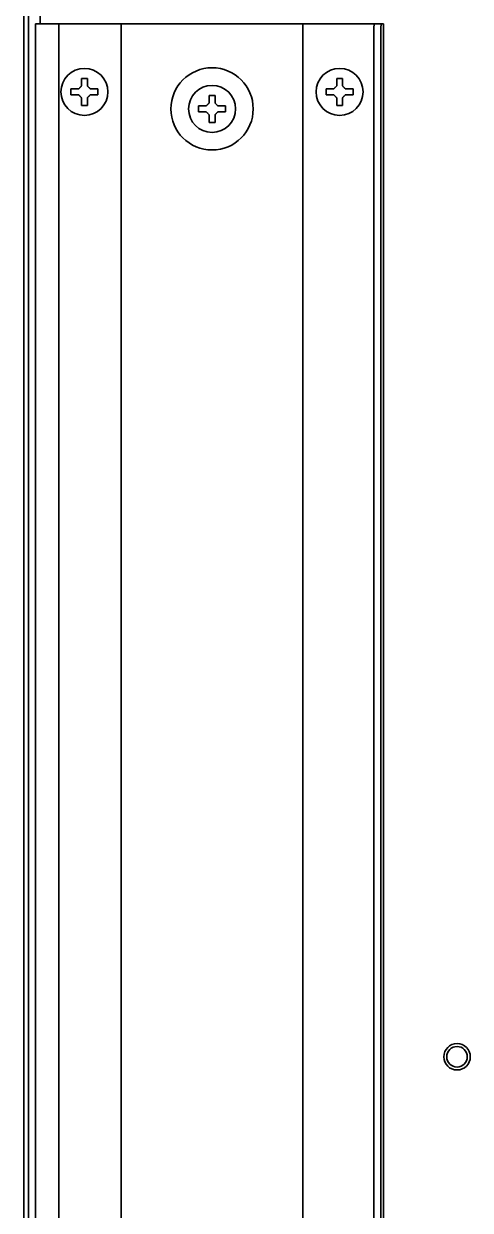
# Model space of a CAD drawing. Extents: x 53 to 4124, y 6244 to 10190.
# Drawn here: x 2213.5 to 2289.5, y 9725 to 9927.1 of the extents above; entities that cross this region are included whole.
import ezdxf

# ---------------------------------------------------------------- set-up
doc = ezdxf.new("R2010")
doc.units = 0
doc.header["$LTSCALE"] = 5
doc.layers.add('1', color=7, linetype='CONTINUOUS', true_color=0xffffff)

msp = doc.modelspace()

# ---------------------------------------------------------------- linework, layer by layer
at = {"layer": '1', "color": 7, "linetype": 'Continuous', "lineweight": 35}
for p, q in [((2213.48, 10018.29), (2213.48, 9677.39)), ((2214.28, 9378.49), (2214.28, 10018.34)), ((2216.28, 10014.59), (2216.28, 9927.09)), ((2215.5, 9927.09), (2215.72, 9927.09)), ((2215.5, 9927.09), (2215.5, 9469.89)), ((2215.72, 9927.09), (2219.26, 9927.09)), ((2219.26, 9927.09), (2219.44, 9927.09)), ((2219.44, 9927.09), (2229.08, 9927.09)), ((2219.44, 9469.89), (2219.44, 9927.09)), ((2229.08, 9927.09), (2230.08, 9927.09)), ((2230.08, 9927.09), (2232.28, 9927.09)), ((2230.08, 9927.09), (2230.08, 9469.89)), ((2232.28, 9927.09), (2258.78, 9927.09)), ((2258.78, 9927.09), (2260.98, 9927.09)), ((2260.98, 9927.09), (2261.98, 9927.09)), ((2260.98, 9927.09), (2260.98, 9469.89)), ((2261.98, 9927.09), (2272.5, 9927.09)), ((2272.5, 9927.09), (2273.19, 9927.09)), ((2273.19, 9927.09), (2274.38, 9927.09)), ((2274.69, 9927.09), (2274.38, 9927.09)), ((2274.69, 9927.09), (2274.7, 9927.09)), ((2274.7, 9469.89), (2274.7, 9927.09)), ((2273.05, 9471.89), (2273.05, 9925.09)), ((2274.25, 9471.89), (2274.25, 9925.09)), ((2221.51, 9915.49), (2221.51, 9915.99)), ((2226.11, 9915.99), (2226.11, 9915.49)), ((2264.94, 9915.49), (2264.94, 9915.99)), ((2269.54, 9915.99), (2269.54, 9915.49)), ((2221.51, 9914.99), (2221.51, 9915.49)), ((2226.11, 9915.49), (2226.11, 9914.99)), ((2264.94, 9914.99), (2264.94, 9915.49)), ((2269.54, 9915.49), (2269.54, 9914.99)), ((2243.23, 9912.59), (2243.23, 9913.09)), ((2243.23, 9912.09), (2243.23, 9912.59)), ((2247.83, 9913.09), (2247.83, 9912.59)), ((2247.83, 9912.59), (2247.83, 9912.09))]:
    msp.add_line(p, q, dxfattribs=at)
for centre, radius in [((2223.81, 9915.49), 4), ((2245.53, 9912.59), 7), ((2267.24, 9915.49), 4), ((2245.53, 9912.59), 4), ((2287.23, 9751.16), 2.25), ((2287.23, 9751.16), 1.75)]:
    msp.add_circle(centre, radius, dxfattribs=at)
for centre, major_axis, start_param, end_param in [((2273.19, 9925.09), (0, -2), 3.141593, 4.712389), ((2274.38, 9925.09), (0, 2), 0, 1.570796)]:
    msp.add_ellipse(centre, major_axis=major_axis, ratio=0.069756, start_param=start_param, end_param=end_param, dxfattribs=at)
for points in [[(2221.51, 9915.99), (2221.72, 9915.99), (2221.93, 9915.99), (2222.25, 9915.99), (2222.36, 9915.99), (2222.58, 9915.99), (2222.7, 9915.99), (2222.81, 9915.99)], [(2224.31, 9917.79), (2224.31, 9917.59), (2224.31, 9917.38), (2224.31, 9917.06), (2224.31, 9916.95), (2224.31, 9916.72), (2224.31, 9916.61), (2224.31, 9916.49)], [(2264.94, 9915.99), (2265.14, 9915.99), (2265.35, 9915.99), (2265.68, 9915.99), (2265.79, 9915.99), (2266.01, 9915.99), (2266.12, 9915.99), (2266.24, 9915.99)], [(2267.74, 9917.79), (2267.74, 9917.59), (2267.74, 9917.38), (2267.74, 9917.06), (2267.74, 9916.95), (2267.74, 9916.72), (2267.74, 9916.61), (2267.74, 9916.49)], [(2223.31, 9913.19), (2223.31, 9913.4), (2223.31, 9913.61), (2223.31, 9913.93), (2223.31, 9914.04), (2223.31, 9914.26), (2223.31, 9914.38), (2223.31, 9914.49)], [(2226.11, 9914.99), (2225.91, 9914.99), (2225.7, 9914.99), (2225.38, 9914.99), (2225.27, 9914.99), (2225.04, 9914.99), (2224.93, 9914.99), (2224.81, 9914.99)], [(2246.03, 9914.89), (2246.03, 9914.69), (2246.03, 9914.48), (2246.03, 9914.16), (2246.03, 9914.05), (2246.03, 9913.82), (2246.03, 9913.71), (2246.03, 9913.59)], [(2266.74, 9913.19), (2266.74, 9913.4), (2266.74, 9913.61), (2266.74, 9913.93), (2266.74, 9914.04), (2266.74, 9914.26), (2266.74, 9914.38), (2266.74, 9914.49)], [(2269.54, 9914.99), (2269.33, 9914.99), (2269.12, 9914.99), (2268.8, 9914.99), (2268.69, 9914.99), (2268.47, 9914.99), (2268.35, 9914.99), (2268.24, 9914.99)], [(2243.23, 9913.09), (2243.43, 9913.09), (2243.64, 9913.09), (2243.96, 9913.09), (2244.07, 9913.09), (2244.3, 9913.09), (2244.41, 9913.09), (2244.53, 9913.09)], [(2247.83, 9912.09), (2247.62, 9912.09), (2247.41, 9912.09), (2247.09, 9912.09), (2246.98, 9912.09), (2246.75, 9912.09), (2246.64, 9912.09), (2246.53, 9912.09)], [(2245.03, 9910.29), (2245.03, 9910.5), (2245.03, 9910.71), (2245.03, 9911.03), (2245.03, 9911.14), (2245.03, 9911.36), (2245.03, 9911.48), (2245.03, 9911.59)]]:
    msp.add_open_spline(points, degree=3, knots=[0, 0, 0, 0, 0.5, 0.5, 0.75, 0.75, 1, 1, 1, 1], dxfattribs=at)
for points in [[(2222.81, 9915.99), (2222.84, 9916.02), (2222.88, 9916.06), (2222.96, 9916.14), (2223.03, 9916.21), (2223.1, 9916.28), (2223.17, 9916.35), (2223.24, 9916.42), (2223.29, 9916.47), (2223.31, 9916.49)], [(2223.31, 9916.49), (2223.31, 9916.55), (2223.31, 9916.66), (2223.31, 9916.82), (2223.31, 9916.98), (2223.31, 9917.13), (2223.31, 9917.28), (2223.31, 9917.44), (2223.31, 9917.61), (2223.31, 9917.73), (2223.31, 9917.79)], [(2223.31, 9917.79), (2223.48, 9917.79), (2223.81, 9917.79), (2224.15, 9917.79), (2224.31, 9917.79)], [(2224.31, 9916.49), (2224.34, 9916.47), (2224.39, 9916.42), (2224.46, 9916.34), (2224.54, 9916.27), (2224.61, 9916.2), (2224.68, 9916.13), (2224.74, 9916.06), (2224.79, 9916.02), (2224.81, 9915.99)], [(2224.81, 9915.99), (2224.87, 9915.99), (2224.98, 9915.99), (2225.14, 9915.99), (2225.3, 9915.99), (2225.45, 9915.99), (2225.6, 9915.99), (2225.76, 9915.99), (2225.93, 9915.99), (2226.05, 9915.99), (2226.11, 9915.99)], [(2266.24, 9915.99), (2266.26, 9916.02), (2266.31, 9916.06), (2266.38, 9916.14), (2266.45, 9916.21), (2266.52, 9916.28), (2266.59, 9916.35), (2266.67, 9916.42), (2266.71, 9916.47), (2266.74, 9916.49)], [(2266.74, 9916.49), (2266.74, 9916.55), (2266.74, 9916.66), (2266.74, 9916.82), (2266.74, 9916.98), (2266.74, 9917.13), (2266.74, 9917.28), (2266.74, 9917.44), (2266.74, 9917.61), (2266.74, 9917.73), (2266.74, 9917.79)], [(2266.74, 9917.79), (2266.9, 9917.79), (2267.24, 9917.79), (2267.57, 9917.79), (2267.74, 9917.79)], [(2267.74, 9916.49), (2267.76, 9916.47), (2267.81, 9916.42), (2267.89, 9916.34), (2267.96, 9916.27), (2268.03, 9916.2), (2268.1, 9916.13), (2268.17, 9916.06), (2268.21, 9916.02), (2268.24, 9915.99)], [(2268.24, 9915.99), (2268.29, 9915.99), (2268.4, 9915.99), (2268.56, 9915.99), (2268.72, 9915.99), (2268.88, 9915.99), (2269.03, 9915.99), (2269.18, 9915.99), (2269.35, 9915.99), (2269.47, 9915.99), (2269.54, 9915.99)], [(2222.81, 9914.99), (2222.76, 9914.99), (2222.65, 9914.99), (2222.49, 9914.99), (2222.33, 9914.99), (2222.17, 9914.99), (2222.02, 9914.99), (2221.87, 9914.99), (2221.7, 9914.99), (2221.58, 9914.99), (2221.51, 9914.99)], [(2223.31, 9914.49), (2223.29, 9914.52), (2223.24, 9914.57), (2223.16, 9914.64), (2223.09, 9914.72), (2223.02, 9914.79), (2222.95, 9914.86), (2222.88, 9914.92), (2222.84, 9914.97), (2222.81, 9914.99)], [(2224.81, 9914.99), (2224.79, 9914.97), (2224.74, 9914.92), (2224.67, 9914.85), (2224.6, 9914.78), (2224.53, 9914.71), (2224.46, 9914.64), (2224.38, 9914.56), (2224.34, 9914.52), (2224.31, 9914.49)], [(2224.31, 9914.49), (2224.31, 9914.44), (2224.31, 9914.33), (2224.31, 9914.17), (2224.31, 9914.01), (2224.31, 9913.86), (2224.31, 9913.7), (2224.31, 9913.55), (2224.31, 9913.38), (2224.31, 9913.26), (2224.31, 9913.19)], [(2245.03, 9913.59), (2245.03, 9913.65), (2245.03, 9913.76), (2245.03, 9913.92), (2245.03, 9914.08), (2245.03, 9914.23), (2245.03, 9914.38), (2245.03, 9914.54), (2245.03, 9914.71), (2245.03, 9914.83), (2245.03, 9914.89)], [(2245.03, 9914.89), (2245.19, 9914.89), (2245.53, 9914.89), (2245.86, 9914.89), (2246.03, 9914.89)], [(2266.24, 9914.99), (2266.18, 9914.99), (2266.08, 9914.99), (2265.91, 9914.99), (2265.75, 9914.99), (2265.6, 9914.99), (2265.45, 9914.99), (2265.29, 9914.99), (2265.12, 9914.99), (2265, 9914.99), (2264.94, 9914.99)], [(2266.74, 9914.49), (2266.71, 9914.52), (2266.66, 9914.57), (2266.59, 9914.64), (2266.51, 9914.72), (2266.44, 9914.79), (2266.38, 9914.86), (2266.31, 9914.92), (2266.26, 9914.97), (2266.24, 9914.99)], [(2268.24, 9914.99), (2268.21, 9914.97), (2268.17, 9914.92), (2268.09, 9914.85), (2268.02, 9914.78), (2267.95, 9914.71), (2267.88, 9914.64), (2267.81, 9914.56), (2267.76, 9914.52), (2267.74, 9914.49)], [(2267.74, 9914.49), (2267.74, 9914.44), (2267.74, 9914.33), (2267.74, 9914.17), (2267.74, 9914.01), (2267.74, 9913.86), (2267.74, 9913.7), (2267.74, 9913.55), (2267.74, 9913.38), (2267.74, 9913.26), (2267.74, 9913.19)], [(2224.31, 9913.19), (2224.15, 9913.19), (2223.81, 9913.19), (2223.48, 9913.19), (2223.31, 9913.19)], [(2244.53, 9912.09), (2244.47, 9912.09), (2244.36, 9912.09), (2244.2, 9912.09), (2244.04, 9912.09), (2243.89, 9912.09), (2243.74, 9912.09), (2243.58, 9912.09), (2243.41, 9912.09), (2243.29, 9912.09), (2243.23, 9912.09)], [(2244.53, 9913.09), (2244.55, 9913.12), (2244.6, 9913.16), (2244.67, 9913.24), (2244.74, 9913.31), (2244.81, 9913.38), (2244.88, 9913.45), (2244.95, 9913.52), (2245, 9913.57), (2245.03, 9913.59)], [(2245.03, 9911.59), (2245, 9911.62), (2244.95, 9911.67), (2244.87, 9911.74), (2244.8, 9911.82), (2244.73, 9911.89), (2244.66, 9911.96), (2244.59, 9912.02), (2244.55, 9912.07), (2244.53, 9912.09)], [(2246.03, 9913.59), (2246.05, 9913.57), (2246.1, 9913.52), (2246.18, 9913.44), (2246.25, 9913.37), (2246.32, 9913.3), (2246.39, 9913.23), (2246.46, 9913.16), (2246.5, 9913.12), (2246.53, 9913.09)], [(2246.53, 9912.09), (2246.5, 9912.07), (2246.45, 9912.02), (2246.38, 9911.95), (2246.31, 9911.88), (2246.24, 9911.81), (2246.17, 9911.74), (2246.1, 9911.66), (2246.05, 9911.62), (2246.03, 9911.59)], [(2246.53, 9913.09), (2246.58, 9913.09), (2246.69, 9913.09), (2246.85, 9913.09), (2247.01, 9913.09), (2247.16, 9913.09), (2247.32, 9913.09), (2247.47, 9913.09), (2247.64, 9913.09), (2247.76, 9913.09), (2247.83, 9913.09)], [(2267.74, 9913.19), (2267.57, 9913.19), (2267.24, 9913.19), (2266.9, 9913.19), (2266.74, 9913.19)], [(2246.03, 9910.29), (2245.86, 9910.29), (2245.53, 9910.29), (2245.19, 9910.29), (2245.03, 9910.29)], [(2246.03, 9911.59), (2246.03, 9911.54), (2246.03, 9911.43), (2246.03, 9911.27), (2246.03, 9911.11), (2246.03, 9910.96), (2246.03, 9910.8), (2246.03, 9910.65), (2246.03, 9910.48), (2246.03, 9910.36), (2246.03, 9910.29)]]:
    msp.add_open_spline(points, degree=3, dxfattribs=at)

doc.saveas('drawing.dxf')
